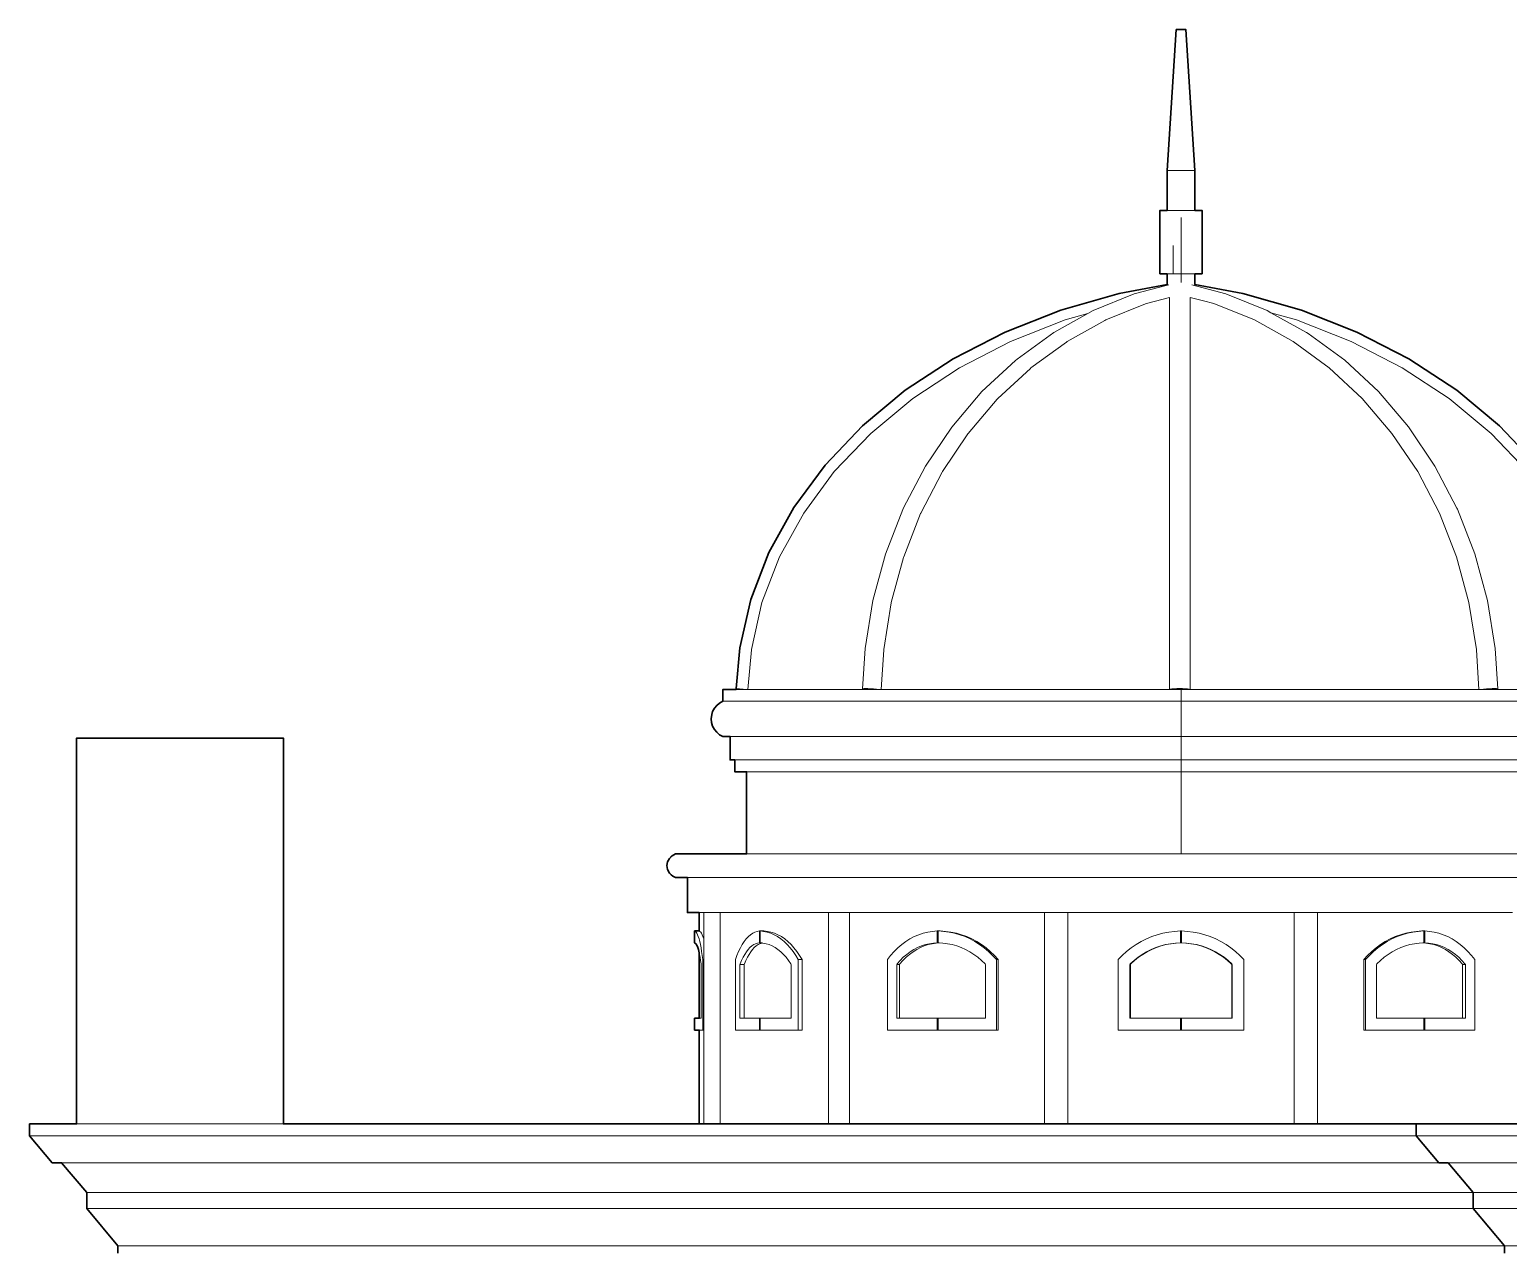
# Model space of a CAD drawing. Header units: millimetres. Extents: x -667 to -468, y -723 to -475.
# Drawn here: x -580.5 to -574.21, y -487.13 to -481.93 of the extents above; entities that cross this region are included whole.
import ezdxf

# ---------------------------------------------------------------- set-up
doc = ezdxf.new("R2010")
doc.units = ezdxf.units.MM
doc.layers.get('0').update_dxf_attribs({"lineweight": 9})
doc.layers.add('dinding', color=36, linetype='Continuous', lineweight=9)

msp = doc.modelspace()

# ---------------------------------------------------------------- linework, layer by layer
at = {"lineweight": 30}
for points in [[(-580.1252, -487.1449), (-580.1252, -487.1134), (-580.2581, -486.9549), (-580.2581, -486.8868), (-580.3646, -486.7599), (-580.4046, -486.7599), (-580.5011, -486.6449), (-580.5011, -486.5949), (-580.3011, -486.5949), (-580.3011, -484.9516), (-579.4211, -484.9516), (-579.4211, -486.5949), (-577.6515, -486.5949), (-577.6515, -486.1949), (-577.6714, -486.1949), (-577.6714, -486.1449), (-577.6515, -486.1449), (-577.6515, -485.866), (-577.655, -485.8524), (-577.6576, -485.844), (-577.6617, -485.8342), (-577.6659, -485.8273), (-577.6714, -485.8234), (-577.6714, -485.7732), (-577.6515, -485.7732), (-577.6515, -485.6949), (-577.702, -485.6949), (-577.702, -485.5449), (-577.7524, -485.5449), (-577.7634, -485.5398), (-577.7713, -485.534), (-577.7775, -485.527), (-577.7858, -485.5111), (-577.7886, -485.4949), (-577.7858, -485.4787), (-577.7786, -485.4641), (-577.7669, -485.4527), (-577.7524, -485.4449), (-577.6133, -485.4449), (-577.4498, -485.4449), (-577.4498, -485.0949), (-577.5003, -485.0949), (-577.5003, -485.0449), (-577.5204, -485.0449), (-577.5204, -484.9449), (-577.5507, -484.9449), (-577.5647, -484.9374), (-577.577, -484.9273), (-577.587, -484.915), (-577.5945, -484.901), (-577.5991, -484.8858), (-577.6007, -484.8699), (-577.5983, -484.8513), (-577.5945, -484.8389), (-577.587, -484.8249), (-577.577, -484.8126), (-577.5647, -484.8025), (-577.5507, -484.7949), (-577.5507, -484.7449), (-577.494, -484.7449), (-577.4937, -484.741), (-577.4782, -484.5682), (-577.4317, -484.3621), (-577.3549, -484.1616), (-577.2491, -483.9697), (-577.1157, -483.7891), (-576.9568, -483.6221), (-576.7744, -483.4708), (-576.5712, -483.3373), (-576.3498, -483.2231), (-576.1132, -483.1299), (-575.8646, -483.0588), (-575.6602, -483.0205), (-575.6602, -482.9745), (-575.691, -482.9745), (-575.691, -482.7049), (-575.6602, -482.7049), (-575.6602, -482.5349), (-575.6216, -481.9349), (-575.6011, -481.9349), (-575.5806, -481.9349), (-575.542, -482.5349), (-575.542, -482.7049), (-575.5112, -482.7049), (-575.5112, -482.9745), (-575.542, -482.9745), (-575.542, -483.0205), (-575.3377, -483.0588), (-575.089, -483.1299), (-574.8525, -483.2231), (-574.6311, -483.3373), (-574.4278, -483.4708), (-574.2455, -483.6221), (-574.0865, -483.7891)], [(-573.5889, -485.4449), (-573.5889, -485.4786), (-573.6038, -485.4786), (-573.6038, -485.5162), (-573.5997, -485.5192), (-573.5966, -485.5244), (-573.5935, -485.5317), (-573.5915, -485.538), (-573.5889, -485.5483), (-573.5889, -485.7574), (-573.6038, -485.7574), (-573.6038, -485.7949), (-573.5889, -485.7949), (-573.5889, -486.5949), (-577.6515, -486.5949)], [(-574.2252, -487.1449), (-574.2252, -487.1134), (-574.3581, -486.9549), (-574.3581, -486.8868), (-574.4646, -486.7599), (-574.5046, -486.7599), (-574.6011, -486.6449), (-574.6011, -486.5949)]]:
    msp.add_lwpolyline(points, dxfattribs=at)
at = {"layer": 'dinding'}
for p, q in [((-575.6602, -482.5349), (-575.6216, -481.9349)), ((-575.6216, -481.9349), (-575.5806, -481.9349)), ((-575.542, -482.5349), (-575.5806, -481.9349)), ((-575.6602, -482.5349), (-575.6602, -482.7049)), ((-575.6602, -482.5349), (-575.542, -482.5349)), ((-575.542, -482.5349), (-575.542, -482.7049)), ((-575.691, -482.7049), (-575.691, -482.9745)), ((-575.6602, -482.7049), (-575.691, -482.7049)), ((-575.6602, -482.7049), (-575.542, -482.7049)), ((-575.6011, -483.0113), (-575.6011, -482.7349)), ((-575.5112, -482.7049), (-575.542, -482.7049)), ((-575.5112, -482.7049), (-575.5112, -482.9745)), ((-575.6352, -482.8545), (-575.6352, -482.9745)), ((-575.6602, -482.9745), (-575.691, -482.9745)), ((-575.6602, -482.9745), (-575.6602, -483.0205)), ((-575.542, -482.9745), (-575.6602, -482.9745)), ((-575.542, -482.9745), (-575.542, -483.0205)), ((-575.5112, -482.9745), (-575.542, -482.9745)), ((-576.1132, -483.1299), (-575.8646, -483.0588)), ((-575.9756, -483.1317), (-575.7999, -483.0606)), ((-575.8646, -483.0588), (-575.6602, -483.0205)), ((-575.7999, -483.0606), (-575.6589, -483.0233)), ((-575.6602, -483.0205), (-575.6602, -483.0212)), ((-575.6589, -483.0233), (-575.6534, -483.0219)), ((-575.4103, -483.0603), (-575.5552, -483.0219)), ((-575.542, -483.0205), (-575.5428, -483.0203)), ((-575.3377, -483.0588), (-575.542, -483.0205)), ((-575.2346, -483.1314), (-575.4103, -483.0603)), ((-575.089, -483.1299), (-575.3377, -483.0588)), ((-576.3498, -483.2231), (-576.1132, -483.1299)), ((-575.9976, -483.144), (-575.9756, -483.1317)), ((-575.9216, -483.1716), (-575.7521, -483.103)), ((-575.7521, -483.103), (-575.7487, -483.1016)), ((-575.7487, -483.1016), (-575.6774, -483.0827)), ((-575.6774, -483.0827), (-575.6506, -483.0761)), ((-575.6506, -483.1016), (-575.6506, -483.0761)), ((-575.6506, -483.1016), (-575.6506, -483.1033)), ((-575.6506, -483.1033), (-575.6506, -483.1716)), ((-575.5616, -483.0827), (-575.5616, -483.0761)), ((-575.5616, -483.0761), (-575.5055, -483.0899)), ((-575.5616, -483.1016), (-575.5616, -483.0827)), ((-575.5616, -483.103), (-575.5616, -483.1016)), ((-575.5616, -483.1716), (-575.5616, -483.103)), ((-575.5055, -483.0899), (-575.4616, -483.1016)), ((-575.2886, -483.1716), (-575.4616, -483.1016)), ((-575.2183, -483.1405), (-575.2346, -483.1314)), ((-574.8525, -483.2231), (-575.089, -483.1299)), ((-576.3264, -483.2632), (-576.0938, -483.1716)), ((-576.1427, -483.2249), (-575.9976, -483.144)), ((-576.0938, -483.1716), (-575.9976, -483.144)), ((-576.086, -483.2632), (-575.9248, -483.1734)), ((-575.9248, -483.1734), (-575.9216, -483.1716)), ((-575.6506, -483.1716), (-575.6506, -483.1738)), ((-575.6506, -483.1738), (-575.6506, -483.2632)), ((-575.5616, -483.1734), (-575.5616, -483.1716)), ((-575.5616, -483.2632), (-575.5616, -483.1734)), ((-575.1242, -483.2632), (-575.2886, -483.1716)), ((-575.2183, -483.1405), (-575.1097, -483.1716)), ((-575.0674, -483.2246), (-575.2183, -483.1405)), ((-574.8772, -483.2632), (-575.1097, -483.1716)), ((-576.5712, -483.3373), (-576.3498, -483.2231)), ((-576.2991, -483.3389), (-576.1427, -483.2249)), ((-575.0674, -483.2246), (-575.0607, -483.2291)), ((-574.9046, -483.3429), (-575.0607, -483.2291)), ((-574.6311, -483.3373), (-574.8525, -483.2231)), ((-576.5438, -483.3753), (-576.3264, -483.2632)), ((-576.2397, -483.3753), (-576.089, -483.2654)), ((-576.089, -483.2654), (-576.086, -483.2632)), ((-575.6506, -483.2632), (-575.6506, -483.2659)), ((-575.6506, -483.2659), (-575.6506, -483.3753)), ((-575.5616, -483.2654), (-575.5616, -483.2632)), ((-575.5616, -483.3753), (-575.5616, -483.2654)), ((-574.9705, -483.3753), (-575.1242, -483.2632)), ((-574.6598, -483.3753), (-574.8772, -483.2632)), ((-576.7744, -483.4708), (-576.5712, -483.3373)), ((-576.743, -483.5062), (-576.5438, -483.3753)), ((-576.4486, -483.4766), (-576.3053, -483.3435)), ((-576.3806, -483.5062), (-576.2423, -483.3777)), ((-576.3053, -483.3435), (-576.2991, -483.3389)), ((-576.2423, -483.3777), (-576.2397, -483.3753)), ((-575.6506, -483.3753), (-575.6507, -483.3784)), ((-575.6507, -483.3784), (-575.6507, -483.5062)), ((-575.5616, -483.3777), (-575.5616, -483.3753)), ((-575.5616, -483.5062), (-575.5616, -483.3777)), ((-574.8296, -483.5062), (-574.9705, -483.3753)), ((-574.7613, -483.476), (-574.9046, -483.3429)), ((-574.4605, -483.5062), (-574.6598, -483.3753)), ((-574.4278, -483.4708), (-574.6311, -483.3373)), ((-576.9568, -483.6221), (-576.7744, -483.4708)), ((-576.9215, -483.6542), (-576.743, -483.5062)), ((-576.5771, -483.6273), (-576.4486, -483.4766)), ((-576.5068, -483.6542), (-576.3829, -483.5089)), ((-576.3829, -483.5089), (-576.3806, -483.5062)), ((-575.6507, -483.5062), (-575.6507, -483.5095)), ((-575.6507, -483.5095), (-575.6507, -483.6542)), ((-575.5615, -483.5089), (-575.5616, -483.5062)), ((-575.5615, -483.6542), (-575.5615, -483.5089)), ((-574.7034, -483.6542), (-574.8296, -483.5062)), ((-574.6327, -483.6268), (-574.7613, -483.476)), ((-574.282, -483.6542), (-574.4605, -483.5062)), ((-574.2455, -483.6221), (-574.4278, -483.4708)), ((-577.1157, -483.7891), (-576.9568, -483.6221)), ((-576.689, -483.7937), (-576.5771, -483.6273)), ((-574.5207, -483.7933), (-574.6327, -483.6268)), ((-574.0865, -483.7891), (-574.2455, -483.6221)), ((-577.0768, -483.8174), (-576.9215, -483.6542)), ((-576.6166, -483.8174), (-576.5086, -483.657)), ((-576.5086, -483.657), (-576.5068, -483.6542)), ((-575.6507, -483.6542), (-575.6507, -483.6577)), ((-575.6507, -483.659), (-575.6507, -483.8174)), ((-575.5615, -483.657), (-575.5615, -483.6542)), ((-575.5615, -483.8174), (-575.5615, -483.657)), ((-574.5936, -483.8174), (-574.7034, -483.6542)), ((-574.1268, -483.8174), (-574.282, -483.6542)), ((-577.2491, -483.9697), (-577.1157, -483.7891)), ((-577.2068, -483.9935), (-577.0768, -483.8174)), ((-576.783, -483.9736), (-576.689, -483.7937)), ((-576.7085, -483.9935), (-576.618, -483.8201)), ((-576.618, -483.8201), (-576.6166, -483.8174)), ((-575.6507, -483.8174), (-575.6507, -483.8208)), ((-575.6507, -483.8216), (-575.6507, -483.9935)), ((-575.5615, -483.8201), (-575.5615, -483.8174)), ((-575.5615, -483.9935), (-575.5615, -483.8201)), ((-574.5017, -483.9935), (-574.5936, -483.8174)), ((-574.4268, -483.9733), (-574.5207, -483.7933)), ((-577.3549, -484.1616), (-577.2491, -483.9697)), ((-577.3098, -484.1802), (-577.2068, -483.9935)), ((-576.8589, -484.1681), (-576.7848, -483.9781)), ((-576.7848, -483.9781), (-576.783, -483.9736)), ((-576.7813, -484.1802), (-576.7094, -483.996)), ((-576.7094, -483.996), (-576.7085, -483.9935)), ((-575.6507, -483.9935), (-575.6507, -483.9966)), ((-575.6507, -483.997), (-575.6507, -484.1802)), ((-575.5615, -483.996), (-575.5615, -483.9935)), ((-575.5615, -484.1802), (-575.5615, -483.996)), ((-574.4289, -484.1802), (-574.5017, -483.9935)), ((-574.4268, -483.9733), (-574.4246, -483.9776)), ((-574.3504, -484.1677), (-574.4246, -483.9776)), ((-577.4317, -484.3621), (-577.3549, -484.1616)), ((-577.3843, -484.3749), (-577.3098, -484.1802)), ((-576.9126, -484.3666), (-576.8589, -484.1681)), ((-576.834, -484.3749), (-576.7818, -484.1822)), ((-576.7818, -484.1822), (-576.7813, -484.1802)), ((-575.6507, -484.1802), (-575.6507, -484.1828)), ((-575.6507, -484.1829), (-575.6507, -484.3749)), ((-575.5615, -484.1822), (-575.5615, -484.1802)), ((-575.5615, -484.3749), (-575.5615, -484.1822)), ((-574.3762, -484.3749), (-574.4289, -484.1802)), ((-574.2967, -484.3663), (-574.3504, -484.1677)), ((-577.4782, -484.5682), (-577.4317, -484.3621)), ((-577.4295, -484.5751), (-577.3843, -484.3749)), ((-576.9452, -484.5706), (-576.9126, -484.3666)), ((-576.8659, -484.5751), (-576.8342, -484.3764)), ((-576.8342, -484.3764), (-576.834, -484.3749)), ((-575.6507, -484.3749), (-575.6507, -484.3768)), ((-575.6507, -484.3768), (-575.6507, -484.5751)), ((-575.5615, -484.3764), (-575.5615, -484.3749)), ((-575.5615, -484.5751), (-575.5615, -484.3764)), ((-574.3442, -484.5751), (-574.3762, -484.3749)), ((-574.2641, -484.5705), (-574.2967, -484.3663)), ((-577.4936, -484.741), (-577.4782, -484.5682)), ((-577.4446, -484.7449), (-577.4295, -484.5759)), ((-577.4295, -484.5758), (-577.4295, -484.5751)), ((-576.956, -484.7424), (-576.9452, -484.5706)), ((-576.8766, -484.7449), (-576.866, -484.5759)), ((-576.866, -484.5759), (-576.8659, -484.5751)), ((-575.6507, -484.7449), (-575.6507, -484.5761)), ((-575.5615, -484.5758), (-575.5615, -484.5751)), ((-575.5615, -484.7449), (-575.5615, -484.5759)), ((-574.3336, -484.7449), (-574.3442, -484.5761)), ((-574.2533, -484.7423), (-574.2641, -484.5705)), ((-577.5507, -484.7949), (-577.5507, -484.7449)), ((-577.4498, -484.7449), (-577.5507, -484.7449)), ((-577.5507, -484.7449), (-577.4498, -484.7449)), ((-577.4498, -484.7449), (-577.4936, -484.741)), ((-577.4498, -484.7449), (-577.4446, -484.7449)), ((-577.4446, -484.7449), (-576.9433, -484.7449)), ((-577.4446, -484.7449), (-577.4433, -484.7449)), ((-576.9797, -484.7449), (-576.9083, -484.7449)), ((-576.956, -484.7424), (-576.9551, -484.7417)), ((-576.9534, -484.7433), (-576.956, -484.7424)), ((-576.9551, -484.7417), (-576.9507, -484.7412)), ((-576.9475, -484.7444), (-576.9534, -484.7433)), ((-576.9507, -484.7412), (-576.9433, -484.741)), ((-576.9433, -484.7449), (-576.9475, -484.7444)), ((-576.9433, -484.741), (-576.9334, -484.7412)), ((-576.9433, -484.7449), (-576.8805, -484.7449)), ((-576.9334, -484.7412), (-576.9218, -484.7416)), ((-576.9218, -484.7416), (-576.9093, -484.7423)), ((-576.9093, -484.7423), (-576.897, -484.7432)), ((-576.897, -484.7432), (-576.8858, -484.7443)), ((-576.8858, -484.7443), (-576.8805, -484.7449)), ((-576.8805, -484.7449), (-576.8766, -484.7449)), ((-575.6507, -484.7449), (-576.8766, -484.7449)), ((-576.8766, -484.7449), (-576.8687, -484.7449)), ((-575.6507, -484.7449), (-575.6506, -484.7449)), ((-575.6506, -484.7449), (-575.6505, -484.7444)), ((-575.6506, -484.7449), (-575.5617, -484.7449)), ((-575.6505, -484.7444), (-575.6469, -484.7433)), ((-575.6469, -484.7433), (-575.6401, -484.7424)), ((-575.6401, -484.7424), (-575.6306, -484.7417)), ((-575.6306, -484.7417), (-575.6192, -484.7412)), ((-575.6192, -484.7412), (-575.6068, -484.741)), ((-575.6068, -484.741), (-575.5943, -484.7412)), ((-575.6011, -485.4449), (-575.6011, -484.7449)), ((-575.5943, -484.7412), (-575.5828, -484.7416)), ((-575.5828, -484.7416), (-575.5731, -484.7423)), ((-575.5731, -484.7423), (-575.566, -484.7432)), ((-575.566, -484.7432), (-575.562, -484.7443)), ((-575.562, -484.7443), (-575.5617, -484.7449)), ((-575.5617, -484.7449), (-575.5615, -484.7449)), ((-575.5615, -484.7449), (-574.3336, -484.7449)), ((-575.5615, -484.7449), (-575.5515, -484.7449)), ((-574.3336, -484.7449), (-574.3289, -484.7449)), ((-574.3289, -484.7449), (-574.3246, -484.7444)), ((-574.3289, -484.7449), (-574.266, -484.7449)), ((-574.3246, -484.7444), (-574.3136, -484.7433)), ((-574.3136, -484.7433), (-574.3014, -484.7424)), ((-574.3014, -484.7424), (-574.2889, -484.7417)), ((-574.2889, -484.7417), (-574.2771, -484.7412)), ((-574.2771, -484.7412), (-574.267, -484.741)), ((-574.267, -484.741), (-574.2592, -484.7412)), ((-574.2611, -484.7443), (-574.266, -484.7449)), ((-573.7589, -484.7449), (-574.266, -484.7449)), ((-574.266, -484.7449), (-574.2634, -484.7449)), ((-574.2555, -484.7432), (-574.2611, -484.7443)), ((-574.2592, -484.7412), (-574.2546, -484.7416)), ((-574.2533, -484.7423), (-574.2555, -484.7432)), ((-574.2546, -484.7416), (-574.2533, -484.7423)), ((-577.587, -484.8249), (-577.5945, -484.8389)), ((-577.577, -484.8126), (-577.587, -484.8249)), ((-577.5647, -484.8025), (-577.577, -484.8126)), ((-577.5507, -484.7949), (-577.5647, -484.8025)), ((-573.6515, -484.7949), (-577.5507, -484.7949)), ((-577.5991, -484.8541), (-577.6007, -484.8699)), ((-577.6007, -484.8699), (-577.5991, -484.8858)), ((-577.5945, -484.8389), (-577.5991, -484.8541)), ((-577.5991, -484.8858), (-577.5945, -484.901)), ((-580.3011, -484.9516), (-579.4211, -484.9516)), ((-580.3011, -486.5949), (-580.3011, -484.9516)), ((-579.4211, -484.9516), (-579.4211, -486.5949)), ((-577.5945, -484.901), (-577.587, -484.915)), ((-577.587, -484.915), (-577.577, -484.9273)), ((-577.577, -484.9273), (-577.5647, -484.9374)), ((-577.5647, -484.9374), (-577.5507, -484.9449)), ((-577.5204, -484.9449), (-577.5507, -484.9449)), ((-577.5204, -484.9449), (-577.5204, -485.0449)), ((-573.6818, -484.9449), (-577.5204, -484.9449)), ((-577.5003, -485.0449), (-577.5204, -485.0449)), ((-577.5003, -485.0449), (-577.5003, -485.0949)), ((-573.702, -485.0449), (-577.5003, -485.0449)), ((-577.4498, -485.0949), (-577.5003, -485.0949)), ((-577.4498, -485.0949), (-577.4498, -485.4449)), ((-573.7524, -485.0949), (-577.4498, -485.0949)), ((-577.7713, -485.4559), (-577.7786, -485.4641)), ((-577.7624, -485.4494), (-577.7713, -485.4559)), ((-577.7524, -485.4449), (-577.7624, -485.4494)), ((-577.4498, -485.4449), (-577.7524, -485.4449)), ((-573.7524, -485.4449), (-577.4498, -485.4449)), ((-577.7875, -485.484), (-577.7886, -485.4949)), ((-577.7886, -485.4949), (-577.7875, -485.5058)), ((-577.7841, -485.4736), (-577.7875, -485.484)), ((-577.7875, -485.5058), (-577.7841, -485.5163)), ((-577.7786, -485.4641), (-577.7841, -485.4736)), ((-577.7841, -485.5163), (-577.7786, -485.5258)), ((-577.7786, -485.5258), (-577.7713, -485.534)), ((-577.7713, -485.534), (-577.7624, -485.5404)), ((-577.7624, -485.5404), (-577.7524, -485.5449)), ((-577.702, -485.5449), (-577.7524, -485.5449)), ((-577.702, -485.5449), (-577.702, -485.6949)), ((-573.5897, -485.5449), (-577.702, -485.5449)), ((-577.6515, -485.6949), (-577.702, -485.6949)), ((-577.6515, -485.7732), (-577.6515, -485.6949)), ((-577.6317, -485.6949), (-577.6515, -485.6949)), ((-577.6317, -485.8097), (-577.6317, -485.6949)), ((-577.6317, -485.6949), (-577.5627, -485.6949)), ((-577.5627, -485.6949), (-577.5627, -486.5949)), ((-577.101, -485.6949), (-577.5627, -485.6949)), ((-577.101, -486.5949), (-577.101, -485.6949)), ((-577.0117, -485.6949), (-577.101, -485.6949)), ((-577.0117, -485.6949), (-577.0117, -486.5949)), ((-576.1818, -485.6949), (-577.0117, -485.6949)), ((-576.1818, -486.5949), (-576.1818, -485.6949)), ((-576.0827, -485.6949), (-576.1818, -485.6949)), ((-576.0827, -485.6949), (-576.0827, -486.5949)), ((-575.1196, -485.6949), (-576.0827, -485.6949)), ((-575.1196, -486.5949), (-575.1196, -485.6949)), ((-575.0204, -485.6949), (-575.1196, -485.6949)), ((-575.0204, -486.5949), (-575.0204, -485.6949)), ((-575.0204, -485.6949), (-574.1906, -485.6949)), ((-577.6681, -485.7747), (-577.6714, -485.7732)), ((-577.6714, -485.8234), (-577.6714, -485.7732)), ((-577.6515, -485.7732), (-577.6714, -485.7732)), ((-577.6648, -485.7778), (-577.6681, -485.7747)), ((-577.6483, -485.7747), (-577.6515, -485.7732)), ((-577.645, -485.7778), (-577.6483, -485.7747)), ((-577.4145, -485.7778), (-577.4049, -485.7747)), ((-577.4049, -485.7747), (-577.3953, -485.7732)), ((-577.3953, -485.8234), (-577.3953, -485.7732)), ((-577.3927, -485.7732), (-577.3953, -485.7732)), ((-577.3774, -485.7747), (-577.3927, -485.7732)), ((-577.3927, -485.8234), (-577.3927, -485.7732)), ((-577.3768, -485.7732), (-577.3927, -485.7732)), ((-577.3622, -485.7778), (-577.3774, -485.7747)), ((-577.3615, -485.7747), (-577.3768, -485.7732)), ((-577.3463, -485.7778), (-577.3615, -485.7747)), ((-576.6783, -485.7778), (-576.6584, -485.7747)), ((-576.6584, -485.7747), (-576.6385, -485.7732)), ((-576.6385, -485.8234), (-576.6385, -485.7732)), ((-576.634, -485.7732), (-576.6385, -485.7732)), ((-576.6108, -485.7747), (-576.634, -485.7732)), ((-576.634, -485.8234), (-576.634, -485.7732)), ((-576.6263, -485.7732), (-576.634, -485.7732)), ((-576.6031, -485.7747), (-576.6263, -485.7732)), ((-576.5877, -485.7778), (-576.6108, -485.7747)), ((-576.58, -485.7778), (-576.6031, -485.7747)), ((-575.6534, -485.7778), (-575.6286, -485.7747)), ((-575.6286, -485.7747), (-575.6037, -485.7732)), ((-575.6037, -485.8234), (-575.6037, -485.7732)), ((-575.6011, -485.7732), (-575.6037, -485.7732)), ((-575.6011, -485.7732), (-575.5985, -485.7732)), ((-575.6011, -485.8234), (-575.6011, -485.7732)), ((-575.5736, -485.7747), (-575.5985, -485.7732)), ((-575.5985, -485.8234), (-575.5985, -485.7732)), ((-575.5488, -485.7778), (-575.5736, -485.7747)), ((-574.6222, -485.7778), (-574.5991, -485.7747)), ((-574.6145, -485.7778), (-574.5915, -485.7747)), ((-574.5991, -485.7747), (-574.5759, -485.7732)), ((-574.5915, -485.7747), (-574.5682, -485.7732)), ((-574.5759, -485.7732), (-574.5682, -485.7732)), ((-574.5682, -485.8234), (-574.5682, -485.7732)), ((-574.5682, -485.7732), (-574.5637, -485.7732)), ((-574.5438, -485.7747), (-574.5637, -485.7732)), ((-574.5637, -485.8234), (-574.5637, -485.7732)), ((-574.524, -485.7778), (-574.5438, -485.7747)), ((-577.6687, -485.8245), (-577.6714, -485.8234)), ((-577.6659, -485.8273), (-577.6687, -485.8245)), ((-577.6631, -485.8314), (-577.6659, -485.8273)), ((-577.6616, -485.7826), (-577.6648, -485.7778)), ((-577.6603, -485.837), (-577.6631, -485.8314)), ((-577.6584, -485.7891), (-577.6616, -485.7826)), ((-577.6576, -485.844), (-577.6603, -485.837)), ((-577.6553, -485.7971), (-577.6584, -485.7891)), ((-577.6523, -485.8068), (-577.6553, -485.7971)), ((-577.6493, -485.8179), (-577.6523, -485.8068)), ((-577.6465, -485.8306), (-577.6493, -485.8179)), ((-577.6438, -485.8447), (-577.6465, -485.8306)), ((-577.6418, -485.7826), (-577.645, -485.7778)), ((-577.6386, -485.7891), (-577.6418, -485.7826)), ((-577.6355, -485.7971), (-577.6386, -485.7891)), ((-577.6325, -485.8068), (-577.6355, -485.7971)), ((-577.6317, -485.8097), (-577.6325, -485.8068)), ((-577.6317, -485.8949), (-577.6317, -485.8097)), ((-577.4762, -485.8447), (-577.4682, -485.8306)), ((-577.4682, -485.8306), (-577.4599, -485.8179)), ((-577.4599, -485.8179), (-577.4513, -485.8068)), ((-577.4513, -485.8068), (-577.4424, -485.7971)), ((-577.4424, -485.7971), (-577.4333, -485.7891)), ((-577.4356, -485.844), (-577.4277, -485.837)), ((-577.4333, -485.7891), (-577.4239, -485.7826)), ((-577.4277, -485.837), (-577.4197, -485.8314)), ((-577.4239, -485.7826), (-577.4145, -485.7778)), ((-577.4197, -485.8314), (-577.4115, -485.8273)), ((-577.4172, -485.844), (-577.4093, -485.837)), ((-577.4115, -485.8273), (-577.4032, -485.8245)), ((-577.4093, -485.837), (-577.4012, -485.8314)), ((-577.4032, -485.8245), (-577.3953, -485.8234)), ((-577.4012, -485.8314), (-577.393, -485.8273)), ((-577.3927, -485.8234), (-577.3953, -485.8234)), ((-577.393, -485.8273), (-577.3847, -485.8245)), ((-577.383, -485.8243), (-577.3927, -485.8234)), ((-577.3847, -485.8245), (-577.383, -485.8243)), ((-577.3802, -485.8245), (-577.383, -485.8243)), ((-577.367, -485.8273), (-577.3802, -485.8245)), ((-577.354, -485.8314), (-577.367, -485.8273)), ((-577.3472, -485.7826), (-577.3622, -485.7778)), ((-577.3411, -485.837), (-577.354, -485.8314)), ((-577.3324, -485.7891), (-577.3472, -485.7826)), ((-577.3313, -485.7826), (-577.3463, -485.7778)), ((-577.3286, -485.844), (-577.3411, -485.837)), ((-577.3178, -485.7971), (-577.3324, -485.7891)), ((-577.3165, -485.7891), (-577.3313, -485.7826)), ((-577.3037, -485.8068), (-577.3178, -485.7971)), ((-577.302, -485.7971), (-577.3165, -485.7891)), ((-577.29, -485.8179), (-577.3037, -485.8068)), ((-577.2878, -485.8068), (-577.302, -485.7971)), ((-577.2767, -485.8306), (-577.29, -485.8179)), ((-577.2741, -485.8179), (-577.2878, -485.8068)), ((-577.264, -485.8447), (-577.2767, -485.8306)), ((-577.2608, -485.8306), (-577.2741, -485.8179)), ((-577.2482, -485.8447), (-577.2608, -485.8306)), ((-576.8062, -485.8447), (-576.7897, -485.8306)), ((-576.7897, -485.8306), (-576.7724, -485.8179)), ((-576.7724, -485.8179), (-576.7545, -485.8068)), ((-576.7545, -485.8068), (-576.7361, -485.7971)), ((-576.7361, -485.7971), (-576.7172, -485.7891)), ((-576.7221, -485.844), (-576.7057, -485.837)), ((-576.7172, -485.7891), (-576.6979, -485.7826)), ((-576.7099, -485.844), (-576.6935, -485.837)), ((-576.7057, -485.837), (-576.689, -485.8314)), ((-576.6979, -485.7826), (-576.6783, -485.7778)), ((-576.6935, -485.837), (-576.6768, -485.8314)), ((-576.689, -485.8314), (-576.672, -485.8273)), ((-576.6768, -485.8314), (-576.6598, -485.8273)), ((-576.672, -485.8273), (-576.6548, -485.8245)), ((-576.6598, -485.8273), (-576.6426, -485.8245)), ((-576.6548, -485.8245), (-576.6385, -485.8234)), ((-576.6426, -485.8245), (-576.6299, -485.8236)), ((-576.634, -485.8234), (-576.6385, -485.8234)), ((-576.6299, -485.8236), (-576.634, -485.8234)), ((-576.615, -485.8245), (-576.6299, -485.8236)), ((-576.595, -485.8273), (-576.615, -485.8245)), ((-576.5752, -485.8314), (-576.595, -485.8273)), ((-576.5649, -485.7826), (-576.5877, -485.7778)), ((-576.5572, -485.7826), (-576.58, -485.7778)), ((-576.5557, -485.837), (-576.5752, -485.8314)), ((-576.5424, -485.7891), (-576.5649, -485.7826)), ((-576.5347, -485.7891), (-576.5572, -485.7826)), ((-576.5366, -485.844), (-576.5557, -485.837)), ((-576.5204, -485.7971), (-576.5424, -485.7891)), ((-576.5127, -485.7971), (-576.5347, -485.7891)), ((-576.4989, -485.8068), (-576.5204, -485.7971)), ((-576.4912, -485.8068), (-576.5127, -485.7971)), ((-576.478, -485.8179), (-576.4989, -485.8068)), ((-576.4704, -485.8179), (-576.4912, -485.8068)), ((-576.458, -485.8306), (-576.478, -485.8179)), ((-576.4503, -485.8306), (-576.4704, -485.8179)), ((-576.4387, -485.8447), (-576.458, -485.8306)), ((-576.431, -485.8447), (-576.4503, -485.8306)), ((-575.8133, -485.8447), (-575.7926, -485.8306)), ((-575.7926, -485.8306), (-575.7711, -485.8179)), ((-575.7711, -485.8179), (-575.7487, -485.8068)), ((-575.7487, -485.8068), (-575.7257, -485.7971)), ((-575.7257, -485.7971), (-575.702, -485.7891)), ((-575.7082, -485.844), (-575.6877, -485.837)), ((-575.7056, -485.844), (-575.6851, -485.837)), ((-575.702, -485.7891), (-575.6779, -485.7826)), ((-575.6877, -485.837), (-575.6668, -485.8314)), ((-575.6851, -485.837), (-575.6642, -485.8314)), ((-575.6779, -485.7826), (-575.6534, -485.7778)), ((-575.6668, -485.8314), (-575.6456, -485.8273)), ((-575.6642, -485.8314), (-575.643, -485.8273)), ((-575.6456, -485.8273), (-575.6241, -485.8245)), ((-575.643, -485.8273), (-575.6215, -485.8245)), ((-575.6241, -485.8245), (-575.6037, -485.8234)), ((-575.6215, -485.8245), (-575.6011, -485.8234)), ((-575.6011, -485.8234), (-575.6037, -485.8234)), ((-575.6011, -485.8234), (-575.5985, -485.8234)), ((-575.5807, -485.8245), (-575.6011, -485.8234)), ((-575.5781, -485.8245), (-575.5985, -485.8234)), ((-575.5593, -485.8273), (-575.5807, -485.8245)), ((-575.5567, -485.8273), (-575.5781, -485.8245)), ((-575.538, -485.8314), (-575.5593, -485.8273)), ((-575.5354, -485.8314), (-575.5567, -485.8273)), ((-575.5243, -485.7826), (-575.5488, -485.7778)), ((-575.5171, -485.837), (-575.538, -485.8314)), ((-575.5145, -485.837), (-575.5354, -485.8314)), ((-575.5002, -485.7891), (-575.5243, -485.7826)), ((-575.4967, -485.844), (-575.5171, -485.837)), ((-575.494, -485.844), (-575.5145, -485.837)), ((-575.4766, -485.7971), (-575.5002, -485.7891)), ((-575.4535, -485.8068), (-575.4766, -485.7971)), ((-575.4312, -485.8179), (-575.4535, -485.8068)), ((-575.4096, -485.8306), (-575.4312, -485.8179)), ((-575.3889, -485.8447), (-575.4096, -485.8306)), ((-574.7712, -485.8447), (-574.7519, -485.8306)), ((-574.7635, -485.8447), (-574.7443, -485.8306)), ((-574.7519, -485.8306), (-574.7318, -485.8179)), ((-574.7443, -485.8306), (-574.7242, -485.8179)), ((-574.7318, -485.8179), (-574.711, -485.8068)), ((-574.7242, -485.8179), (-574.7034, -485.8068)), ((-574.711, -485.8068), (-574.6895, -485.7971)), ((-574.7034, -485.8068), (-574.6819, -485.7971)), ((-574.6895, -485.7971), (-574.6675, -485.7891)), ((-574.6819, -485.7971), (-574.6598, -485.7891)), ((-574.6675, -485.7891), (-574.645, -485.7826)), ((-574.6656, -485.844), (-574.6465, -485.837)), ((-574.6598, -485.7891), (-574.6374, -485.7826)), ((-574.6465, -485.837), (-574.627, -485.8314)), ((-574.645, -485.7826), (-574.6222, -485.7778)), ((-574.6374, -485.7826), (-574.6145, -485.7778)), ((-574.627, -485.8314), (-574.6072, -485.8273)), ((-574.6072, -485.8273), (-574.5872, -485.8245)), ((-574.5872, -485.8245), (-574.5724, -485.8236)), ((-574.5724, -485.8236), (-574.5682, -485.8234)), ((-574.5596, -485.8245), (-574.5724, -485.8236)), ((-574.5682, -485.8234), (-574.5637, -485.8234)), ((-574.5474, -485.8245), (-574.5637, -485.8234)), ((-574.5424, -485.8273), (-574.5596, -485.8245)), ((-574.5302, -485.8273), (-574.5474, -485.8245)), ((-574.5254, -485.8314), (-574.5424, -485.8273)), ((-574.5133, -485.8314), (-574.5302, -485.8273)), ((-574.5087, -485.837), (-574.5254, -485.8314)), ((-574.5044, -485.7826), (-574.524, -485.7778)), ((-574.4965, -485.837), (-574.5133, -485.8314)), ((-574.4923, -485.844), (-574.5087, -485.837)), ((-574.4851, -485.7891), (-574.5044, -485.7826)), ((-574.4801, -485.844), (-574.4965, -485.837)), ((-574.4662, -485.7971), (-574.4851, -485.7891)), ((-574.4477, -485.8068), (-574.4662, -485.7971)), ((-574.4298, -485.8179), (-574.4477, -485.8068)), ((-574.4126, -485.8306), (-574.4298, -485.8179)), ((-574.396, -485.8447), (-574.4126, -485.8306)), ((-577.655, -485.8524), (-577.6576, -485.844)), ((-577.6524, -485.862), (-577.655, -485.8524)), ((-577.6515, -485.866), (-577.6524, -485.862)), ((-577.6515, -486.1449), (-577.6515, -485.866)), ((-577.65, -485.873), (-577.6515, -485.866)), ((-577.6476, -485.8852), (-577.65, -485.873)), ((-577.6454, -485.8986), (-577.6476, -485.8852)), ((-577.6433, -485.9132), (-577.6454, -485.8986)), ((-577.6412, -485.8602), (-577.6438, -485.8447)), ((-577.6387, -485.8769), (-577.6412, -485.8602)), ((-577.6364, -485.8949), (-577.6387, -485.8769)), ((-577.6364, -486.1949), (-577.6364, -485.8949)), ((-577.6317, -485.8949), (-577.6364, -485.8949)), ((-577.6317, -486.1949), (-577.6317, -485.8949)), ((-577.4977, -485.8949), (-577.491, -485.8769)), ((-577.4977, -486.1949), (-577.4977, -485.8949)), ((-577.491, -485.8769), (-577.4838, -485.8602)), ((-577.4838, -485.8602), (-577.4762, -485.8447)), ((-577.4778, -485.9132), (-577.4715, -485.8986)), ((-577.4715, -485.8986), (-577.465, -485.8852)), ((-577.465, -485.8852), (-577.458, -485.873)), ((-577.4593, -485.9132), (-577.4531, -485.8986)), ((-577.458, -485.873), (-577.4508, -485.862)), ((-577.4531, -485.8986), (-577.4465, -485.8852)), ((-577.4508, -485.862), (-577.4433, -485.8524)), ((-577.4465, -485.8852), (-577.4396, -485.873)), ((-577.4433, -485.8524), (-577.4356, -485.844)), ((-577.4396, -485.873), (-577.4323, -485.862)), ((-577.4323, -485.862), (-577.4249, -485.8524)), ((-577.4249, -485.8524), (-577.4172, -485.844)), ((-577.3163, -485.8524), (-577.3286, -485.844)), ((-577.3044, -485.862), (-577.3163, -485.8524)), ((-577.2929, -485.873), (-577.3044, -485.862)), ((-577.2819, -485.8852), (-577.2929, -485.873)), ((-577.2715, -485.8986), (-577.2819, -485.8852)), ((-577.2616, -485.9132), (-577.2715, -485.8986)), ((-577.2519, -485.8602), (-577.264, -485.8447)), ((-577.2405, -485.8769), (-577.2519, -485.8602)), ((-577.2361, -485.8602), (-577.2482, -485.8447)), ((-577.2298, -485.8949), (-577.2405, -485.8769)), ((-577.2246, -485.8769), (-577.2361, -485.8602)), ((-577.2298, -486.1949), (-577.2298, -485.8949)), ((-577.2139, -485.8949), (-577.2298, -485.8949)), ((-577.2139, -485.8949), (-577.2246, -485.8769)), ((-577.2139, -486.1949), (-577.2139, -485.8949)), ((-576.8508, -485.8949), (-576.8369, -485.8769)), ((-576.8508, -486.1949), (-576.8508, -485.8949)), ((-576.8369, -485.8769), (-576.822, -485.8602)), ((-576.822, -485.8602), (-576.8062, -485.8447)), ((-576.8094, -485.9132), (-576.7965, -485.8986)), ((-576.7972, -485.9132), (-576.7843, -485.8986)), ((-576.7965, -485.8986), (-576.7829, -485.8852)), ((-576.7843, -485.8986), (-576.7707, -485.8852)), ((-576.7829, -485.8852), (-576.7685, -485.873)), ((-576.7707, -485.8852), (-576.7564, -485.873)), ((-576.7685, -485.873), (-576.7536, -485.862)), ((-576.7564, -485.873), (-576.7414, -485.862)), ((-576.7536, -485.862), (-576.7381, -485.8524)), ((-576.7414, -485.862), (-576.7259, -485.8524)), ((-576.7381, -485.8524), (-576.7221, -485.844)), ((-576.7259, -485.8524), (-576.7099, -485.844)), ((-576.518, -485.8524), (-576.5366, -485.844)), ((-576.5, -485.862), (-576.518, -485.8524)), ((-576.4826, -485.873), (-576.5, -485.862)), ((-576.4659, -485.8852), (-576.4826, -485.873)), ((-576.45, -485.8986), (-576.4659, -485.8852)), ((-576.4349, -485.9132), (-576.45, -485.8986)), ((-576.4203, -485.8602), (-576.4387, -485.8447)), ((-576.4127, -485.8602), (-576.431, -485.8447)), ((-576.403, -485.8769), (-576.4203, -485.8602)), ((-576.3953, -485.8769), (-576.4127, -485.8602)), ((-576.3867, -485.8949), (-576.403, -485.8769)), ((-576.3791, -485.8949), (-576.3953, -485.8769)), ((-576.3867, -486.1949), (-576.3867, -485.8949)), ((-576.3791, -485.8949), (-576.3867, -485.8949)), ((-576.3791, -486.1949), (-576.3791, -485.8949)), ((-575.8691, -485.8949), (-575.8516, -485.8769)), ((-575.8691, -486.1949), (-575.8691, -485.8949)), ((-575.8516, -485.8769), (-575.833, -485.8602)), ((-575.833, -485.8602), (-575.8133, -485.8447)), ((-575.8173, -485.9132), (-575.8012, -485.8986)), ((-575.8147, -485.9132), (-575.7986, -485.8986)), ((-575.8012, -485.8986), (-575.7841, -485.8852)), ((-575.7986, -485.8986), (-575.7815, -485.8852)), ((-575.7841, -485.8852), (-575.7662, -485.873)), ((-575.7815, -485.8852), (-575.7636, -485.873)), ((-575.7662, -485.873), (-575.7475, -485.862)), ((-575.7636, -485.873), (-575.7449, -485.862)), ((-575.7475, -485.862), (-575.7282, -485.8524)), ((-575.7449, -485.862), (-575.7255, -485.8524)), ((-575.7282, -485.8524), (-575.7082, -485.844)), ((-575.7255, -485.8524), (-575.7056, -485.844)), ((-575.4767, -485.8524), (-575.4967, -485.844)), ((-575.4741, -485.8524), (-575.494, -485.844)), ((-575.4573, -485.862), (-575.4767, -485.8524)), ((-575.4547, -485.862), (-575.4741, -485.8524)), ((-575.4386, -485.873), (-575.4573, -485.862)), ((-575.436, -485.873), (-575.4547, -485.862)), ((-575.4207, -485.8852), (-575.4386, -485.873)), ((-575.4181, -485.8852), (-575.436, -485.873)), ((-575.4037, -485.8986), (-575.4207, -485.8852)), ((-575.401, -485.8986), (-575.4181, -485.8852)), ((-575.3875, -485.9132), (-575.4037, -485.8986)), ((-575.3849, -485.9132), (-575.401, -485.8986)), ((-575.3692, -485.8602), (-575.3889, -485.8447)), ((-575.3506, -485.8769), (-575.3692, -485.8602)), ((-575.3332, -485.8949), (-575.3506, -485.8769)), ((-575.3332, -486.1949), (-575.3332, -485.8949)), ((-574.8232, -485.8949), (-574.8069, -485.8769)), ((-574.8232, -485.8949), (-574.8155, -485.8949)), ((-574.8232, -486.1949), (-574.8232, -485.8949)), ((-574.8155, -485.8949), (-574.7992, -485.8769)), ((-574.8155, -486.1949), (-574.8155, -485.8949)), ((-574.8069, -485.8769), (-574.7895, -485.8602)), ((-574.7992, -485.8769), (-574.7819, -485.8602)), ((-574.7895, -485.8602), (-574.7712, -485.8447)), ((-574.7819, -485.8602), (-574.7635, -485.8447)), ((-574.7673, -485.9132), (-574.7523, -485.8986)), ((-574.7523, -485.8986), (-574.7364, -485.8852)), ((-574.7364, -485.8852), (-574.7197, -485.873)), ((-574.7197, -485.873), (-574.7022, -485.862)), ((-574.7022, -485.862), (-574.6842, -485.8524)), ((-574.6842, -485.8524), (-574.6656, -485.844)), ((-574.4763, -485.8524), (-574.4923, -485.844)), ((-574.4642, -485.8524), (-574.4801, -485.844)), ((-574.4608, -485.862), (-574.4763, -485.8524)), ((-574.4487, -485.862), (-574.4642, -485.8524)), ((-574.4459, -485.873), (-574.4608, -485.862)), ((-574.4337, -485.873), (-574.4487, -485.862)), ((-574.4315, -485.8852), (-574.4459, -485.873)), ((-574.4194, -485.8852), (-574.4337, -485.873)), ((-574.4179, -485.8986), (-574.4315, -485.8852)), ((-574.4057, -485.8986), (-574.4194, -485.8852)), ((-574.405, -485.9132), (-574.4179, -485.8986)), ((-574.3928, -485.9132), (-574.4057, -485.8986)), ((-574.3803, -485.8602), (-574.396, -485.8447)), ((-574.3654, -485.8769), (-574.3803, -485.8602)), ((-574.3514, -485.8949), (-574.3654, -485.8769)), ((-574.3514, -486.1949), (-574.3514, -485.8949)), ((-577.643, -485.9154), (-577.6433, -485.9132)), ((-577.643, -486.1449), (-577.643, -485.9154)), ((-577.4786, -485.9154), (-577.4778, -485.9132)), ((-577.4601, -485.9154), (-577.4786, -485.9154)), ((-577.4786, -486.1449), (-577.4786, -485.9154)), ((-577.4601, -485.9154), (-577.4593, -485.9132)), ((-577.4601, -486.1449), (-577.4601, -485.9154)), ((-577.2603, -485.9154), (-577.2616, -485.9132)), ((-577.2603, -486.1449), (-577.2603, -485.9154)), ((-576.8111, -485.9154), (-576.8094, -485.9132)), ((-576.799, -485.9154), (-576.8111, -485.9154)), ((-576.8111, -486.1449), (-576.8111, -485.9154)), ((-576.799, -485.9154), (-576.7972, -485.9132)), ((-576.799, -486.1449), (-576.799, -485.9154)), ((-576.433, -485.9154), (-576.4349, -485.9132)), ((-576.433, -486.1449), (-576.433, -485.9154)), ((-575.8194, -485.9154), (-575.8173, -485.9132)), ((-575.8168, -485.9154), (-575.8194, -485.9154)), ((-575.8194, -486.1449), (-575.8194, -485.9154)), ((-575.8168, -485.9154), (-575.8147, -485.9132)), ((-575.8168, -486.1449), (-575.8168, -485.9154)), ((-575.3854, -485.9154), (-575.3875, -485.9132)), ((-575.3854, -485.9154), (-575.3828, -485.9154)), ((-575.3854, -486.1449), (-575.3854, -485.9154)), ((-575.3828, -485.9154), (-575.3849, -485.9132)), ((-575.3828, -486.1449), (-575.3828, -485.9154)), ((-574.7693, -485.9154), (-574.7673, -485.9132)), ((-574.7693, -486.1449), (-574.7693, -485.9154)), ((-574.4033, -485.9154), (-574.405, -485.9132)), ((-574.4033, -485.9154), (-574.3911, -485.9154)), ((-574.4033, -486.1449), (-574.4033, -485.9154)), ((-574.3911, -485.9154), (-574.3928, -485.9132)), ((-574.3911, -486.1449), (-574.3911, -485.9154)), ((-577.6714, -486.1949), (-577.6714, -486.1449)), ((-577.6515, -486.1449), (-577.6714, -486.1449)), ((-577.643, -486.1449), (-577.6515, -486.1449)), ((-577.4786, -486.1449), (-577.4601, -486.1449)), ((-577.4601, -486.1449), (-577.3953, -486.1449)), ((-577.3953, -486.1949), (-577.3953, -486.1449)), ((-577.3927, -486.1449), (-577.3953, -486.1449)), ((-577.3927, -486.1949), (-577.3927, -486.1449)), ((-577.2603, -486.1449), (-577.3927, -486.1449)), ((-576.8111, -486.1449), (-576.799, -486.1449)), ((-576.799, -486.1449), (-576.6385, -486.1449)), ((-576.6385, -486.1949), (-576.6385, -486.1449)), ((-576.634, -486.1449), (-576.6385, -486.1449)), ((-576.634, -486.1949), (-576.634, -486.1449)), ((-576.433, -486.1449), (-576.634, -486.1449)), ((-575.8194, -486.1449), (-575.8168, -486.1449)), ((-575.8168, -486.1449), (-575.6037, -486.1449)), ((-575.6037, -486.1949), (-575.6037, -486.1449)), ((-575.6011, -486.1449), (-575.6037, -486.1449)), ((-575.6011, -486.1449), (-575.5985, -486.1449)), ((-575.6011, -486.1949), (-575.6011, -486.1449)), ((-575.5985, -486.1949), (-575.5985, -486.1449)), ((-575.3854, -486.1449), (-575.5985, -486.1449)), ((-575.3854, -486.1449), (-575.3828, -486.1449)), ((-574.5682, -486.1449), (-574.7693, -486.1449)), ((-574.5637, -486.1449), (-574.5682, -486.1449)), ((-574.5682, -486.1949), (-574.5682, -486.1449)), ((-574.5637, -486.1949), (-574.5637, -486.1449)), ((-574.4033, -486.1449), (-574.5637, -486.1449)), ((-574.4033, -486.1449), (-574.3911, -486.1449)), ((-577.6515, -486.1949), (-577.6714, -486.1949)), ((-577.6515, -486.5949), (-577.6515, -486.1949)), ((-577.6515, -486.1949), (-577.6364, -486.1949)), ((-577.6317, -486.1949), (-577.6364, -486.1949)), ((-577.6317, -486.5949), (-577.6317, -486.1949)), ((-577.4977, -486.1949), (-577.3953, -486.1949)), ((-577.3927, -486.1949), (-577.3953, -486.1949)), ((-577.3927, -486.1949), (-577.2298, -486.1949)), ((-577.2139, -486.1949), (-577.2298, -486.1949)), ((-576.8508, -486.1949), (-576.6385, -486.1949)), ((-576.634, -486.1949), (-576.6385, -486.1949)), ((-576.634, -486.1949), (-576.3867, -486.1949)), ((-576.3791, -486.1949), (-576.3867, -486.1949)), ((-575.8691, -486.1949), (-575.6037, -486.1949)), ((-575.6011, -486.1949), (-575.6037, -486.1949)), ((-575.6011, -486.1949), (-575.5985, -486.1949)), ((-575.3332, -486.1949), (-575.5985, -486.1949)), ((-574.8232, -486.1949), (-574.8155, -486.1949)), ((-574.5682, -486.1949), (-574.8155, -486.1949)), ((-574.5682, -486.1949), (-574.5637, -486.1949)), ((-574.3514, -486.1949), (-574.5637, -486.1949)), ((-580.5011, -486.6449), (-580.5011, -486.5949)), ((-580.3011, -486.5949), (-580.5011, -486.5949)), ((-580.5011, -486.6449), (-580.4046, -486.7599)), ((-580.5011, -486.6449), (-574.6011, -486.6449)), ((-579.4211, -486.5949), (-580.3011, -486.5949)), ((-579.4211, -486.5949), (-577.6515, -486.5949)), ((-577.6515, -486.5949), (-577.6317, -486.5949)), ((-577.6317, -486.5949), (-577.5627, -486.5949)), ((-577.5627, -486.5949), (-577.101, -486.5949)), ((-577.101, -486.5949), (-577.0117, -486.5949)), ((-577.0117, -486.5949), (-576.1818, -486.5949)), ((-576.1818, -486.5949), (-576.0827, -486.5949)), ((-576.0827, -486.5949), (-575.1196, -486.5949)), ((-575.1196, -486.5949), (-575.0204, -486.5949)), ((-575.0204, -486.5949), (-574.6011, -486.5949)), ((-574.6011, -486.6449), (-574.6011, -486.5949)), ((-574.6011, -486.5949), (-574.1906, -486.5949)), ((-574.6011, -486.6449), (-566.6511, -486.6449)), ((-574.6011, -486.6449), (-574.5046, -486.7599)), ((-580.3646, -486.7599), (-580.4046, -486.7599)), ((-580.3646, -486.7599), (-580.2581, -486.8868)), ((-580.3646, -486.7599), (-574.5046, -486.7599)), ((-574.5046, -486.7599), (-574.4646, -486.7599)), ((-574.4646, -486.7599), (-574.3581, -486.8868)), ((-574.4646, -486.7599), (-566.6511, -486.7599)), ((-580.2581, -486.8868), (-580.2581, -486.9549)), ((-580.2581, -486.8868), (-574.3581, -486.8868)), ((-574.3581, -486.8868), (-574.3581, -486.9549)), ((-574.3581, -486.8868), (-566.6511, -486.8868)), ((-580.2581, -486.9549), (-580.1252, -487.1134)), ((-580.2581, -486.9549), (-574.3581, -486.9549)), ((-574.3581, -486.9549), (-574.2252, -487.1134)), ((-574.3581, -486.9549), (-566.6511, -486.9549)), ((-580.1252, -487.1134), (-580.1252, -487.1449)), ((-580.1252, -487.1134), (-574.2252, -487.1134)), ((-574.2252, -487.1134), (-574.2252, -487.1449)), ((-574.2252, -487.1134), (-566.6511, -487.1134))]:
    msp.add_line(p, q, dxfattribs=at)

doc.saveas('drawing.dxf')
